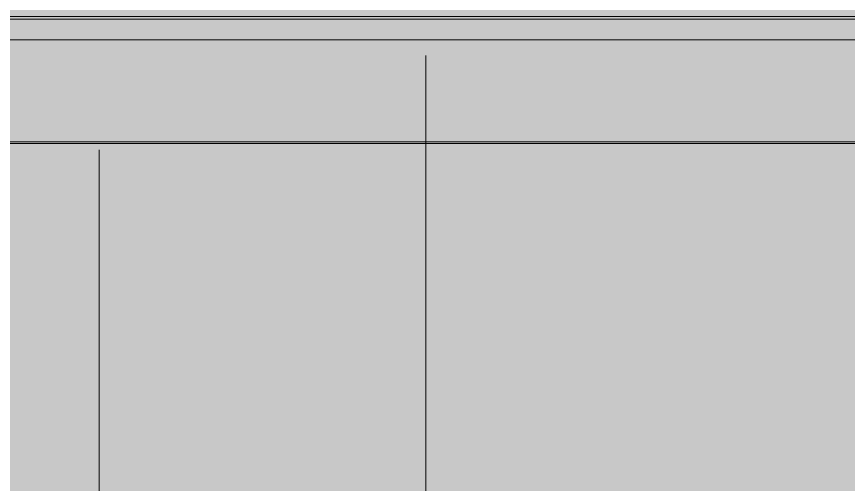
# Model space of a CAD drawing. Header units: metres. Extents: x -3 to 171, y -23 to 41.
# Drawn here: x 14.154 to 15.874, y -1.987 to -1.02 of the extents above; entities that cross this region are included whole.
import ezdxf

# ---------------------------------------------------------------- set-up
doc = ezdxf.new("R2010")
doc.units = ezdxf.units.M
doc.header["$MEASUREMENT"] = 0
doc.linetypes.add('Achse', pattern=[0.004, 0.002, -0.001, 0, -0.001])
doc.linetypes.add('Schnittlinie', pattern=[0.006, 0.003, -0.0015, 0, -0.0015])
for name, color, linetype in [('6._Dach PP STG1_1_000 Achsraster', 7, 'Continuous'), ('6._Dach PP STG1_1_330 Dachaufbau', 7, 'Continuous'), ('6._Dach PP STG1_1_611 Entwässerung', 7, 'Continuous'), ('6._Dach PP STG1_1_851 Marker Schnitt', 7, 'Continuous')]:
    doc.layers.add(name, color=color, linetype=linetype)

msp = doc.modelspace()

# ---------------------------------------------------------------- hatches: boundary and pattern name
at = {"layer": '6._Dach PP STG1_1_330 Dachaufbau', "linetype": 'Continuous', "lineweight": 0, "true_color": 0x000000}
h = msp.add_hatch(color=18, dxfattribs=at)
h.paths.add_polyline_path([(18.84, -4.5), (18.8399, -4.5433), (18.8397, -4.6), (18.9704, -4.6), (18.986, 0.07), (17.955, 0.07), (17.955, -0.7715), (16.205, -0.7715), (16.205, 0.07), (15.195, 0.07), (15.195, -0.4), (15.505, -0.4), (15.505, -0.7353), (12.655, -0.7353), (12.655, -4.5)])
h.paths.add_polyline_path([(17.93, -3.7987), (16.23, -3.7987), (16.23, -2.1975), (17.93, -2.1975)], flags=0)
h.paths.add_polyline_path([(14.9919, -2.1975), (14.9919, -3.7987), (13.2919, -3.7987), (13.2919, -2.1975)], flags=0)

# ---------------------------------------------------------------- linework, layer by layer
at = {"layer": '6._Dach PP STG1_1_000 Achsraster', "color": 5, "linetype": 'Achse', "lineweight": 0, "ltscale": 1000}
msp.add_line((15, 3), (15, -22.5231), dxfattribs=at)
at = {"layer": '6._Dach PP STG1_1_611 Entwässerung', "color": 171, "linetype": 'Continuous', "lineweight": 13, "ltscale": 1000, "true_color": 0x6c6cff, "flags": 128}
for points in [[(12.9703, -1.02), (18.6716, -1.02)], [(12.9703, -1.025), (18.6716, -1.025)], [(12.9703, -1.0679), (18.6715, -1.0679)], [(12.9703, -1.2786), (18.3386, -1.2786)], [(12.9703, -1.2821), (18.3386, -1.2821)]]:
    msp.add_lwpolyline(points, dxfattribs=at)
at = {"layer": '6._Dach PP STG1_1_851 Marker Schnitt', "color": 7, "linetype": 'Schnittlinie', "lineweight": 13, "ltscale": 1000}
msp.add_line((14.325, 4.805), (14.325, -22.5231), dxfattribs=at)

doc.saveas('drawing.dxf')
